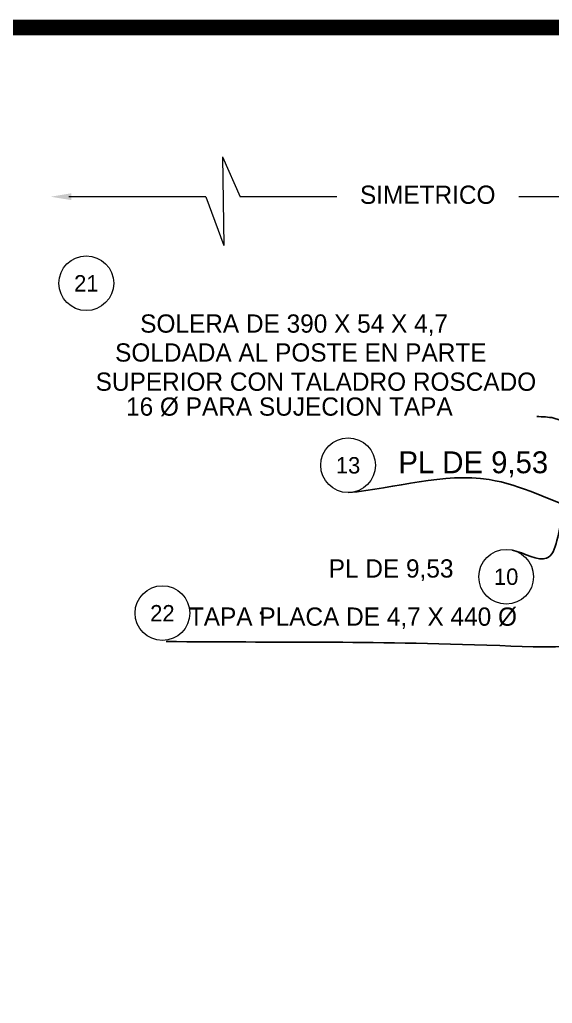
# Model space of a CAD drawing. Header units: centimetres. Extents: x 14 to 66415, y 14 to 43040.
# Drawn here: x 16390 to 22230, y 32254 to 43040 of the extents above; entities that cross this region are included whole.
import ezdxf
from ezdxf.enums import TextEntityAlignment as Align

# ---------------------------------------------------------------- set-up
doc = ezdxf.new("R2010")
doc.units = ezdxf.units.CM
doc.header["$LTSCALE"] = 10
doc.header["$MEASUREMENT"] = 0
for name, color, linetype in [('EXTERNO', 131, 'CONTINUOUS'), ('MARCO', 7, 'CONTINUOUS'), ('TEXT', 7, 'CONTINUOUS'), ('TEXTOS', 7, 'CONTINUOUS')]:
    doc.layers.add(name, color=color, linetype=linetype)
doc.styles.get("Standard").update_dxf_attribs({"font": ''})
doc.styles.add('Zurich', font='')
doc.styles.get('Standard').set_extended_font_data('Zurich Ex BT')
doc.styles.get('Zurich').set_extended_font_data('Zurich Ex BT')
doc.dimstyles.get("Standard").update_dxf_attribs({"dimtxt": 200, "dimasz": 80, "dimexe": 3, "dimexo": 10, "dimgap": 0.09, "dimtad": 0, "dimtih": 1, "dimtoh": 1, "dimzin": 0, "dimdsep": 46, "dimtxsty": 'Standard', "dimcen": 0.09, "dimclrd": 256, "dimclre": 256, "dimclrt": 256, "dimadec": 0, "dimazin": 0, "dimtfac": 1, "dimtofl": 0, "dimtmove": 0, "dimatfit": 3, "dimfxl": 0, "dimtolj": 1, "dimtzin": 0, "dimlwd": 0, "dimlwe": 0, "dimarcsym": 0})

msp = doc.modelspace()

# ---------------------------------------------------------------- linework, layer by layer
at = {"layer": 'EXTERNO'}
msp.add_circle((19044.128, 36534.369), 12.7, dxfattribs=at)
at = {"layer": 'MARCO', "linetype": 'Continuous', "const_width": 171.786}
msp.add_lwpolyline([(66329.527, 100), (66329.527, 42954.4), (100, 42954.4), (100, 100)], close=True, dxfattribs=at)
at = {"layer": 'TEXT', "linetype": 'ByBlock', "lineweight": 5}
for p, q in [((18612.932, 41535.502), (18807.55, 41099.152)), ((18612.932, 41535.502), (18626.833, 40563.004)), ((18432.215, 41099.152), (16930.548, 41099.152)), ((18432.215, 41099.152), (18626.833, 40563.004)), ((19868.141, 41099.152), (18807.55, 41099.152)), ((23011.963, 41099.152), (21863.034, 41099.152))]:
    msp.add_line(p, q, dxfattribs=at)
at = {"layer": 'TEXT', "lineweight": 5}
for centre in [(17120.639, 40150.218), (19990.186, 38154.107), (21723.86, 36932.284), (17954.597, 36532.979)]:
    msp.add_circle(centre, 300, dxfattribs=at)
at = {"layer": 'TEXT', "linetype": 'ByBlock', "lineweight": 5}
for points in [[(16952.178, 41136.164), (16952.178, 41062.139), (16730.103, 41099.152)], [(16956.126, 41135.506), (16956.126, 41061.481), (16734.051, 41098.494)]]:
    msp.add_solid(points, dxfattribs=at)

# ---------------------------------------------------------------- texts
for s, height, p in [('SIMETRICO', 200, (20863.729, 41120.961)), ('SOLDADA AL POSTE EN PARTE', 200, (19472.373, 39390.941)), ('SUPERIOR CON TALADRO ROSCADO', 200, (19638.053, 39070.9)), ('PL DE 9,53', 240, (21363.202, 38186.778)), ('PL DE 9,53', 200, (20462.053, 37022.62))]:
    msp.add_text(s, height=height, dxfattribs=at).set_placement(p, align=Align.MIDDLE_CENTER)
msp.add_text('16 %%c PARA SUJECION TAPA', height=200, dxfattribs=at).set_placement((19347.016, 38798.272), align=Align.MIDDLE)
at = {"layer": 'TEXT', "linetype": 'ByBlock', "lineweight": 5, "style": 'Zurich'}
msp.add_text('TAPA PLACA DE 4,7 X 440 %%c', height=200, dxfattribs=at).set_placement((20043.657, 36480.11), align=Align.MIDDLE)
at = {"layer": 'TEXTOS', "lineweight": 5}
for s, p in [('21', (17120.639, 40150.218)), ('13', (19990.186, 38154.107)), ('10', (21723.86, 36932.284)), ('22', (17954.597, 36532.979))]:
    msp.add_text(s, height=180, dxfattribs=at).set_placement(p, align=Align.MIDDLE)
at = {"layer": 'TEXTOS', "linetype": 'ByBlock', "lineweight": 5}
msp.add_text('SOLERA DE 390 X 54 X 4,7', height=200, dxfattribs=at).set_placement((19398.653, 39708.431), align=Align.MIDDLE_CENTER)

# ---------------------------------------------------------------- leaders
at = {"layer": 'TEXTOS', "path_type": 1}
for points, override in [([(22834.706, 37785.392), (22244.783, 38672.514), (22059.199, 38690.188)], {"dimgap": 0.09, "dimtad": 0}), ([(22558.857, 37644.952), (21537.87, 37997.074), (19991.79, 37854.112)], {"dimasz": 20, "dimgap": 0.09, "dimtad": 0}), ([(22978.194, 37615.439), (23179.607, 36475.789), (21653.379, 36176.289), (17996.856, 36222.181)], {"dimasz": 20, "dimgap": 0.09, "dimtad": 0}), ([(22349.706, 37607.552), (22166.756, 37134.426), (21793.932, 37223.985)], {"dimasz": 20, "dimgap": 0.09, "dimtad": 0})]:
    msp.add_leader(points, dimstyle='Standard', override=override, dxfattribs=at)

doc.saveas('drawing.dxf')
